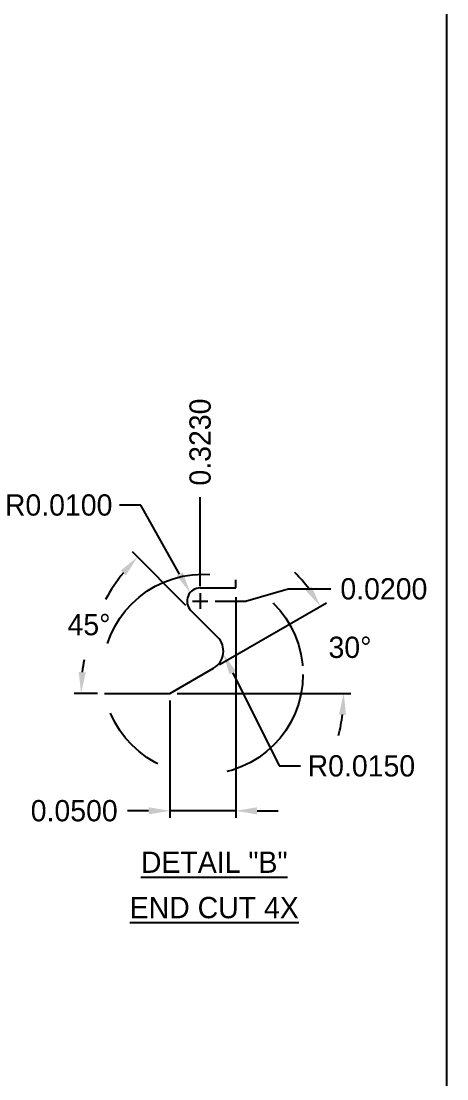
# Model space of a CAD drawing. Header units: inches. Extents: x -27000.02 to -26991.58, y 17307.58 to 17312.32.
# Drawn here: x -26997.342 to -26996.742, y 17309.338 to 17310.829 of the extents above; entities that cross this region are included whole.
import ezdxf

# ---------------------------------------------------------------- set-up
doc = ezdxf.new("R2010")
doc.units = ezdxf.units.IN
doc.header["$MEASUREMENT"] = 0
doc.linetypes.add('CENTER', pattern=[2, 1.25, -0.25, 0.25, -0.25])
for name, color, linetype in [('1', 7, 'Continuous'), ('1D', 4, 'Continuous'), ('3D', 4, 'Continuous')]:
    doc.layers.add(name, color=color, linetype=linetype)

msp = doc.modelspace()

# ---------------------------------------------------------------- linework, layer by layer
at = {"layer": '1'}
for p, q in [((-26997.0897, 17310.0304), (-26997.0395, 17310.0304)), ((-26997.0652, 17309.961), (-26997.1028, 17309.9986))]:
    msp.add_line(p, q, dxfattribs=at)
for centre, radius, start, end in [((-26997.0897, 17310.0118), 0.0186, 90, 225), ((-26997.0849, 17309.9413), 0.0279, 300, 45)]:
    msp.add_arc(centre, radius, start, end, dxfattribs=at)
at = {"layer": '1D', "color": 7}
for p, q in [((-26996.7418, 17307.739), (-26996.7418, 17312.3201)), ((-26997.1324, 17309.8817), (-26997.071, 17309.9172)), ((-26997.2246, 17309.8817), (-26997.1324, 17309.8817))]:
    msp.add_line(p, q, dxfattribs=at)
at = {"layer": '1D'}
for p, q in [((-26997.0897, 17310.0327), (-26997.0897, 17310.1584)), ((-26997.0897, 17310.0227), (-26997.0897, 17310.0008)), ((-26997.0395, 17310.0174), (-26997.0395, 17309.7061)), ((-26997.0256, 17310.0118), (-26996.9656, 17310.0288)), ((-26996.9656, 17310.0288), (-26996.9056, 17310.0288)), ((-26997.1006, 17310.0118), (-26997.0787, 17310.0118)), ((-26997.0687, 17310.0118), (-26997.0256, 17310.0118)), ((-26997.0623, 17309.9222), (-26996.9114, 17310.0093)), ((-26997.1324, 17309.8717), (-26997.1324, 17309.7061)), ((-26997.1224, 17309.8817), (-26996.8772, 17309.8817)), ((-26997.1624, 17309.7161), (-26997.1924, 17309.7161)), ((-26997.0395, 17309.7161), (-26997.1324, 17309.7161)), ((-26997.0095, 17309.7161), (-26996.9795, 17309.7161))]:
    msp.add_line(p, q, dxfattribs=at)
at = {"layer": '1D', "color": 7}
msp.add_lwpolyline([(-26997.0395, 17310.0304), (-26997.0395, 17310.0419)], dxfattribs=at)
at = {"layer": '1D', "color": 2, "linetype": 'CENTER', "ltscale": 0.15}
msp.add_circle((-26997.086, 17309.9085), 0.1412, dxfattribs=at)
at = {"layer": '1D'}
for start, end in [(37.0138, 44.0276), (345.9724, 352.9862)]:
    msp.add_arc((-26997.1324, 17309.8817), 0.2452, start, end, dxfattribs=at)
for points in [[(-26996.9325, 17310.0321), (-26996.9408, 17310.0265), (-26996.9201, 17310.0043)], [(-26996.894, 17309.852), (-26996.8841, 17309.8514), (-26996.8872, 17309.8817)], [(-26997.1624, 17309.7211), (-26997.1624, 17309.7111), (-26997.1324, 17309.7161)], [(-26997.0095, 17309.7211), (-26997.0095, 17309.7111), (-26997.0395, 17309.7161)]]:
    msp.add_solid(points, dxfattribs=at)
at = {"layer": '3D'}
for p, q in [((-26997.1735, 17310.1468), (-26997.2035, 17310.1468)), ((-26997.1187, 17310.0498), (-26997.1735, 17310.1468)), ((-26997.1099, 17310.0057), (-26997.1852, 17310.081)), ((-26997.0438, 17309.9107), (-26996.9782, 17309.7795)), ((-26997.2346, 17309.8817), (-26997.2677, 17309.8817)), ((-26996.9782, 17309.7795), (-26996.9482, 17309.7795))]:
    msp.add_line(p, q, dxfattribs=at)
for start, end in [(141.3247, 150.8958), (169.9478, 173.6753)]:
    msp.add_arc((-26996.9858, 17309.8817), 0.2719, start, end, dxfattribs=at)
for points in [[(-26997.2018, 17310.0549), (-26997.1944, 17310.0482), (-26997.1781, 17310.0739)], [(-26997.1143, 17310.0523), (-26997.1039, 17310.0237), (-26997.123, 17310.0474)], [(-26997.0483, 17309.9085), (-26997.0573, 17309.9375), (-26997.0394, 17309.913)], [(-26997.2511, 17309.9113), (-26997.2611, 17309.9119), (-26997.2577, 17309.8817)]]:
    msp.add_solid(points, dxfattribs=at)

# ---------------------------------------------------------------- texts
at = {"layer": '1D', "insert": (-26997.0897, 17310.2359), "char_height": 0.03, "attachment_point": 5, "rotation": 90}
msp.add_mtext('\\A1;0.3230', dxfattribs=at)
at = {"layer": '1D', "char_height": 0.03, "attachment_point": 5}
for s, insert in [('\\A1;0.0200', (-26996.8306, 17310.0288)), ('\\A1;45%%D', (-26997.2465, 17309.9784)), ('\\A1;30%%D', (-26996.8784, 17309.9464)), ('\\A1;0.0500', (-26997.2674, 17309.7161)), ('\\A1;{\\LDETAIL "B"}', (-26997.0699, 17309.6437)), ('\\A1;{\\LEND CUT 4X}', (-26997.0699, 17309.5795))]:
    msp.add_mtext(s, dxfattribs=dict(at, insert=insert))
at = {"layer": '3D'}
msp.add_text('R0.0150', height=0.03, dxfattribs=at).set_placement((-26996.9382, 17309.7645))
at = {"layer": '3D', "insert": (-26997.2135, 17310.1318), "char_height": 0.03, "attachment_point": 9}
msp.add_mtext('\\A1;R0.0100', dxfattribs=at)

doc.saveas('drawing.dxf')
